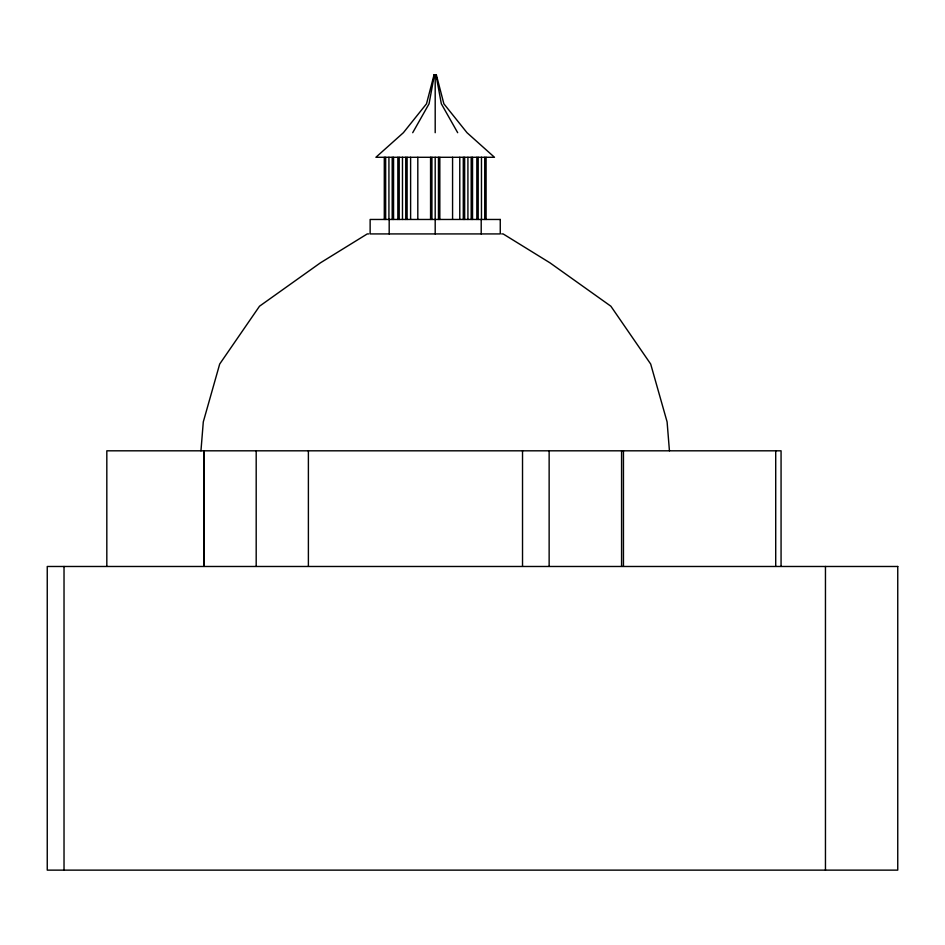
<?xml version="1.0" encoding="UTF-8"?>
<svg xmlns="http://www.w3.org/2000/svg" width="945" height="945" viewBox="0 0 945 945"><rect width="100%" height="100%" fill="white"/><g stroke="black" fill="none" stroke-linecap="round" stroke-linejoin="round"><path stroke-width="1.42" d="M200.954 450.812L203.293 421.895L219.689 364.049L259.509 306.215L320.414 262.84L367.262 233.923L368.704 233.923M434.381 74.868L429.065 103.785L412.705 132.702M501.677 233.923L503.13 233.923L549.978 262.84L610.872 306.215L650.692 364.049L667.099 421.895L669.438 450.812M457.687 132.702L441.327 103.785L436.011 74.868M825.457 566.48L825.457 870.132M781.066 565.972L781.066 450.812L106.82 450.812L106.82 565.972M775.715 450.812L775.715 565.972M623.452 450.812L623.452 565.972M621.574 450.812L621.574 565.972M549.139 450.812L549.139 565.972M522.526 450.812L522.526 565.972M486.096 157.283L486.096 219.464M484.738 157.283L484.738 219.464M481.466 157.283L481.466 219.464M481.206 219.464L481.206 233.923M478.194 157.283L478.194 219.464M476.835 157.283L476.835 219.464M472.535 157.283L472.535 219.464M471.189 157.283L471.189 219.464M467.917 157.283L467.917 219.464M464.645 157.283L464.645 219.464M463.286 157.283L463.286 219.464M459.778 157.283L459.778 219.181M452.572 157.283L452.572 219.181M439.827 157.283L439.827 219.464M438.468 157.283L438.468 219.464M435.196 74.868L435.196 132.702M435.196 157.283L435.196 233.923M431.924 157.283L431.924 219.464M430.566 157.283L430.566 219.464M417.808 157.283L417.808 219.181M410.614 157.283L410.614 219.181M407.106 157.283L407.106 219.464M405.748 157.283L405.748 219.464M402.476 157.283L402.476 219.464M399.203 157.283L399.203 219.464M397.845 157.283L397.845 219.464M393.557 157.283L393.557 219.464M392.199 157.283L392.199 219.464M389.186 219.464L389.186 233.923M388.927 157.283L388.927 219.464M385.654 157.283L385.654 219.464M384.296 157.283L384.296 219.464M308.389 450.812L308.389 565.972M256.189 450.812L256.189 565.972M64.024 566.48L64.024 870.132M434.038 74.868L426.514 103.785L403.385 132.702L375.909 157.283L494.483 157.283L467.007 132.702L443.866 103.785L436.354 74.868L434.038 74.868M500.259 219.464L370.133 219.464L370.133 233.923L500.259 233.923L500.259 219.464M897.75 566.48L47.25 566.48L47.25 870.132L897.75 870.132L897.75 566.48M204.132 565.972L204.132 450.812L203.99 565.972"/></g></svg>
